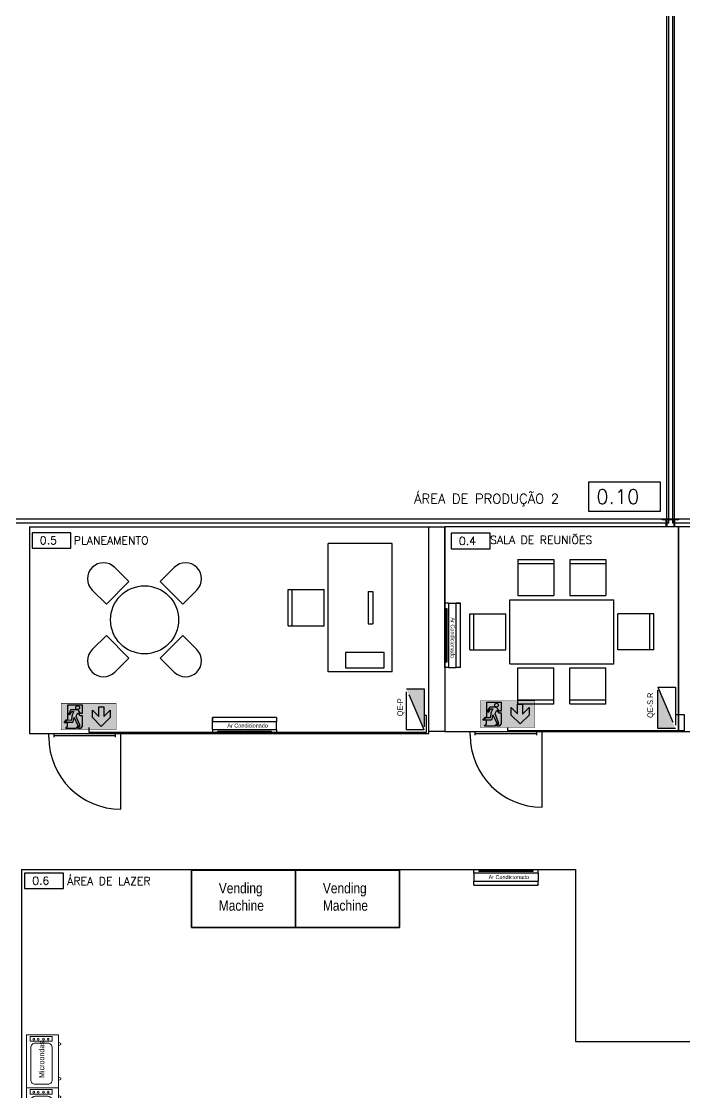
# Model space of a CAD drawing. Header units: millimetres. Extents: x -35961 to -35580, y 154458 to 154764.
# Drawn here: x -35642.85 to -35634.56, y 154631.78 to 154645.16 of the extents above; entities that cross this region are included whole.
import ezdxf

# ---------------------------------------------------------------- set-up
doc = ezdxf.new("R2010")
doc.units = ezdxf.units.MM
doc.header["$MEASUREMENT"] = 0
doc.linetypes.add('PHANTOM2', pattern=[31.75, 15.875, -3.175, 3.175, -3.175, 3.175, -3.175])
doc.layers.get('0').update_dxf_attribs({"color": 253})
doc.layers.add('001_Dark_1 5', color=7, linetype='Continuous', lineweight=0)
for name, color, linetype in [('Edges', 7, 'Continuous'), ('ELÉCTRICO', 255, 'Continuous'), ('GRPH', 7, 'Continuous'), ('NomeMáquinas', 41, 'Continuous'), ('NomesQuadros', 255, 'Continuous'), ('Projecto', 252, 'Continuous'), ('QuadrosEletricos', 80, 'Continuous'), ('Saida_Emergencia', 110, 'Continuous')]:
    doc.layers.add(name, color=color, linetype=linetype)
doc.styles.add('ROMANS', font='romans')
doc.styles.get("Standard").update_dxf_attribs({"font": 'ARIALN.TTF'})

# ---------------------------------------------------------------- blocks, each defined once
blk = doc.blocks.new('A$C508B0507')
at = {"lineweight": 5}
for points in [[(0, 23), (510, 23), (510, 329), (0, 329)], [(449, 296), (494, 296), (494, 83), (449, 83)], [(71, 23), (104, 23), (93, 0), (83, 0)], [(439, 23), (406, 23), (417, 0), (427, 0)]]:
    blk.add_lwpolyline(points, close=True, dxfattribs=at)
blk.add_lwpolyline([(77, 289), (387, 289, -0.414214), (430, 247), (430, 125, -0.414214), (387, 83), (77, 83, -0.414214), (35, 125), (35, 247, -0.414214)], format="xyb", close=True, dxfattribs=at)
for centre in [(469, 261), (469, 218), (469, 166), (469, 123)]:
    blk.add_circle(centre, 8.6, dxfattribs=at)

msp = doc.modelspace()

# ---------------------------------------------------------------- hatches: boundary and pattern name
at = {"true_color": 0x006321}
h = msp.add_hatch(color=118, dxfattribs=at)
h.dxf.hatch_style = 1
h.paths.add_polyline_path([(-35642.351, 154636.644), (-35641.665, 154636.644), (-35641.665, 154636.312), (-35642.351, 154636.312)])
h = msp.add_hatch(color=255)
h.dxf.hatch_style = 1
h.paths.add_polyline_path([(-35641.962, 154636.467), (-35641.962, 154636.558), (-35641.883, 154636.48), (-35641.883, 154636.6), (-35641.819, 154636.6), (-35641.819, 154636.479), (-35641.739, 154636.558), (-35641.739, 154636.467), (-35641.85, 154636.355)])
edge = h.paths.add_edge_path(flags=16)
edge.add_arc((-35642.146, 154636.59), 0.024, 0, 360)
edge = h.paths.add_edge_path()
edge.add_line((-35642.088, 154636.494), (-35642.088, 154636.357))
edge.add_line((-35642.088, 154636.357), (-35642.112, 154636.328))
edge.add_line((-35642.112, 154636.328), (-35642.142, 154636.328))
edge.add_line((-35642.142, 154636.328), (-35642.118, 154636.357))
edge.add_line((-35642.118, 154636.357), (-35642.144, 154636.357))
edge.add_line((-35642.144, 154636.357), (-35642.168, 154636.328))
edge.add_line((-35642.168, 154636.328), (-35642.294, 154636.328))
edge.add_line((-35642.294, 154636.328), (-35642.272, 154636.357))
edge.add_line((-35642.272, 154636.357), (-35642.272, 154636.401))
edge.add_line((-35642.272, 154636.401), (-35642.315, 154636.402))
edge.add_line((-35642.315, 154636.402), (-35642.288, 154636.436))
edge.add_arc((-35642.283, 154636.432), 0.00709, 90.1056, 140.9507, ccw=False)
edge.add_line((-35642.283, 154636.439), (-35642.268, 154636.439))
edge.add_line((-35642.268, 154636.439), (-35642.268, 154636.626))
edge.add_line((-35642.268, 154636.626), (-35642.089, 154636.626))
edge.add_line((-35642.089, 154636.626), (-35642.089, 154636.516))
edge.add_line((-35642.089, 154636.516), (-35642.109, 154636.516))
edge.add_line((-35642.109, 154636.516), (-35642.132, 154636.55))
edge.add_arc((-35642.158, 154636.53), 0.0324, 38.6044, 72.3175)
edge.add_arc((-35642.169, 154636.506), 0.0584, 69.3911, 87.594)
edge.add_line((-35642.166, 154636.564), (-35642.223, 154636.564))
edge.add_arc((-35642.222, 154636.549), 0.0156, 91.259, 141.8711)
edge.add_line((-35642.234, 154636.558), (-35642.257, 154636.519))
edge.add_arc((-35642.249, 154636.513), 0.0103, 149.177, 321.463)
edge.add_line((-35642.241, 154636.507), (-35642.218, 154636.542))
edge.add_line((-35642.218, 154636.542), (-35642.192, 154636.542))
edge.add_line((-35642.192, 154636.542), (-35642.213, 154636.5))
edge.add_arc((-35642.181, 154636.486), 0.0346, 156.5633, 168.6714)
edge.add_arc((-35641.883, 154636.425), 0.339, 168.4311, 171.1803)
edge.add_line((-35642.218, 154636.477), (-35642.223, 154636.436))
edge.add_arc((-35642.228, 154636.437), 0.00547, 269.9895, 350.694, ccw=False)
edge.add_line((-35642.228, 154636.431), (-35642.277, 154636.432))
edge.add_arc((-35642.277, 154636.424), 0.00784, 88.0554, 144.9481)
edge.add_line((-35642.284, 154636.428), (-35642.298, 154636.41))
edge.add_arc((-35642.296, 154636.409), 0.00231, 152.5375, 260.7616)
edge.add_line((-35642.297, 154636.407), (-35642.211, 154636.407))
edge.add_arc((-35642.213, 154636.422), 0.0147, 279.274, 335.4416)
edge.add_line((-35642.2, 154636.415), (-35642.19, 154636.468))
edge.add_line((-35642.19, 154636.468), (-35642.143, 154636.366))
edge.add_arc((-35642.138, 154636.368), 0.00542, 199.4623, 270)
edge.add_line((-35642.138, 154636.363), (-35642.115, 154636.363))
edge.add_line((-35642.115, 154636.363), (-35642.163, 154636.48))
edge.add_line((-35642.163, 154636.48), (-35642.163, 154636.485))
edge.add_line((-35642.163, 154636.485), (-35642.143, 154636.526))
edge.add_line((-35642.143, 154636.526), (-35642.121, 154636.498))
edge.add_arc((-35642.113, 154636.505), 0.0102, 222.1436, 270)
edge.add_line((-35642.113, 154636.494), (-35642.088, 154636.494))
h = msp.add_hatch(color=118, dxfattribs=at)
h.dxf.hatch_style = 1
h.paths.add_polyline_path([(-35637.119, 154636.675), (-35636.434, 154636.675), (-35636.434, 154636.343), (-35637.119, 154636.343)])
h = msp.add_hatch(color=255)
h.dxf.hatch_style = 1
h.paths.add_polyline_path([(-35636.73, 154636.498), (-35636.73, 154636.59), (-35636.651, 154636.511), (-35636.652, 154636.632), (-35636.587, 154636.632), (-35636.587, 154636.51), (-35636.507, 154636.59), (-35636.507, 154636.498), (-35636.618, 154636.387)])
edge = h.paths.add_edge_path(flags=16)
edge.add_arc((-35636.914, 154636.621), 0.024, 0, 360)
edge = h.paths.add_edge_path()
edge.add_line((-35636.856, 154636.526), (-35636.856, 154636.388))
edge.add_line((-35636.856, 154636.388), (-35636.88, 154636.36))
edge.add_line((-35636.88, 154636.36), (-35636.91, 154636.36))
edge.add_line((-35636.91, 154636.36), (-35636.886, 154636.388))
edge.add_line((-35636.886, 154636.388), (-35636.912, 154636.388))
edge.add_line((-35636.912, 154636.388), (-35636.936, 154636.36))
edge.add_line((-35636.936, 154636.36), (-35637.062, 154636.36))
edge.add_line((-35637.062, 154636.36), (-35637.04, 154636.388))
edge.add_line((-35637.04, 154636.388), (-35637.04, 154636.432))
edge.add_line((-35637.04, 154636.432), (-35637.083, 154636.433))
edge.add_line((-35637.083, 154636.433), (-35637.056, 154636.468))
edge.add_arc((-35637.051, 154636.464), 0.00709, 90.1056, 140.9507, ccw=False)
edge.add_line((-35637.051, 154636.471), (-35637.036, 154636.471))
edge.add_line((-35637.036, 154636.471), (-35637.036, 154636.658))
edge.add_line((-35637.036, 154636.658), (-35636.857, 154636.658))
edge.add_line((-35636.857, 154636.658), (-35636.857, 154636.548))
edge.add_line((-35636.857, 154636.548), (-35636.877, 154636.548))
edge.add_line((-35636.877, 154636.548), (-35636.901, 154636.581))
edge.add_arc((-35636.926, 154636.561), 0.0324, 38.6044, 72.3175)
edge.add_arc((-35636.937, 154636.537), 0.0584, 69.3911, 87.594)
edge.add_line((-35636.934, 154636.596), (-35636.991, 154636.596))
edge.add_arc((-35636.99, 154636.58), 0.0156, 91.259, 141.8711)
edge.add_line((-35637.002, 154636.59), (-35637.026, 154636.55))
edge.add_arc((-35637.017, 154636.545), 0.0103, 149.177, 321.463)
edge.add_line((-35637.009, 154636.539), (-35636.987, 154636.574))
edge.add_line((-35636.987, 154636.574), (-35636.96, 154636.574))
edge.add_line((-35636.96, 154636.574), (-35636.981, 154636.532))
edge.add_arc((-35636.949, 154636.518), 0.0346, 156.5633, 168.6714)
edge.add_arc((-35636.651, 154636.457), 0.339, 168.4311, 171.1803)
edge.add_line((-35636.986, 154636.509), (-35636.991, 154636.468))
edge.add_arc((-35636.996, 154636.468), 0.00547, 269.9895, 350.694, ccw=False)
edge.add_line((-35636.996, 154636.463), (-35637.045, 154636.463))
edge.add_arc((-35637.045, 154636.455), 0.00784, 88.0554, 144.9481)
edge.add_line((-35637.052, 154636.46), (-35637.066, 154636.442))
edge.add_arc((-35637.064, 154636.441), 0.00231, 152.5375, 260.7616)
edge.add_line((-35637.065, 154636.439), (-35636.979, 154636.439))
edge.add_arc((-35636.981, 154636.453), 0.0147, 279.274, 335.4416)
edge.add_line((-35636.968, 154636.447), (-35636.958, 154636.499))
edge.add_line((-35636.958, 154636.499), (-35636.911, 154636.398))
edge.add_arc((-35636.906, 154636.4), 0.00542, 199.4623, 270)
edge.add_line((-35636.906, 154636.394), (-35636.883, 154636.394))
edge.add_line((-35636.883, 154636.394), (-35636.931, 154636.511))
edge.add_line((-35636.931, 154636.511), (-35636.931, 154636.516))
edge.add_line((-35636.931, 154636.516), (-35636.911, 154636.557))
edge.add_line((-35636.911, 154636.557), (-35636.889, 154636.529))
edge.add_arc((-35636.881, 154636.536), 0.0102, 222.1436, 270)
edge.add_line((-35636.881, 154636.526), (-35636.856, 154636.526))
at = {"layer": 'QuadrosEletricos', "linetype": 'PHANTOM2', "ltscale": 0.03}
h = msp.add_hatch(color=256, dxfattribs=at)
h.dxf.hatch_style = 1
h.paths.add_polyline_path([(-35637.819, 154636.826), (-35638.039, 154636.826), (-35637.819, 154636.311)])
h = msp.add_hatch(color=256, dxfattribs=at)
h.dxf.hatch_style = 1
h.paths.add_polyline_path([(-35634.899, 154636.331), (-35634.679, 154636.331), (-35634.899, 154636.847)])

# ---------------------------------------------------------------- linework, layer by layer
at = {"color": 255, "const_width": 0.005}
for points in [[(-35637.119, 154636.675), (-35636.434, 154636.675), (-35636.434, 154636.343), (-35637.119, 154636.343)], [(-35642.351, 154636.644), (-35641.665, 154636.644), (-35641.665, 154636.312), (-35642.351, 154636.312)]]:
    msp.add_lwpolyline(points, close=True, dxfattribs=at)
at = {"color": 255}
for points in [[(-35642.088, 154636.494), (-35642.088, 154636.357), (-35642.112, 154636.328), (-35642.142, 154636.328), (-35642.118, 154636.357), (-35642.144, 154636.357), (-35642.168, 154636.328), (-35642.294, 154636.328), (-35642.272, 154636.357), (-35642.272, 154636.401), (-35642.315, 154636.402), (-35642.288, 154636.436, -0.225567), (-35642.283, 154636.439), (-35642.268, 154636.439), (-35642.268, 154636.626), (-35642.089, 154636.626), (-35642.089, 154636.516), (-35642.109, 154636.516), (-35642.132, 154636.55, 0.148172), (-35642.148, 154636.561, 0.079593), (-35642.166, 154636.564), (-35642.223, 154636.564, 0.224499), (-35642.234, 154636.558), (-35642.257, 154636.519, 0.934851), (-35642.241, 154636.507), (-35642.218, 154636.542), (-35642.192, 154636.542), (-35642.213, 154636.5, 0.052881), (-35642.215, 154636.493, 0.011996), (-35642.218, 154636.477), (-35642.223, 154636.436, -0.367456), (-35642.228, 154636.431), (-35642.277, 154636.432, 0.253469), (-35642.284, 154636.428), (-35642.298, 154636.41, 0.510758), (-35642.297, 154636.407), (-35642.211, 154636.407, 0.250105), (-35642.2, 154636.415), (-35642.19, 154636.468), (-35642.143, 154636.366, 0.31788), (-35642.138, 154636.363), (-35642.115, 154636.363), (-35642.163, 154636.48), (-35642.163, 154636.485), (-35642.143, 154636.526), (-35642.121, 154636.498, 0.211902), (-35642.113, 154636.494), (-35642.088, 154636.494)], [(-35636.856, 154636.526), (-35636.856, 154636.388), (-35636.88, 154636.36), (-35636.91, 154636.36), (-35636.886, 154636.388), (-35636.912, 154636.388), (-35636.936, 154636.36), (-35637.062, 154636.36), (-35637.04, 154636.388), (-35637.04, 154636.432), (-35637.083, 154636.433), (-35637.056, 154636.468, -0.225567), (-35637.051, 154636.471), (-35637.036, 154636.471), (-35637.036, 154636.658), (-35636.857, 154636.658), (-35636.857, 154636.548), (-35636.877, 154636.548), (-35636.901, 154636.581, 0.148172), (-35636.916, 154636.592, 0.079593), (-35636.934, 154636.596), (-35636.991, 154636.596, 0.224499), (-35637.002, 154636.59), (-35637.026, 154636.55, 0.934851), (-35637.009, 154636.539), (-35636.987, 154636.574), (-35636.96, 154636.574), (-35636.981, 154636.532, 0.052881), (-35636.983, 154636.525, 0.011996), (-35636.986, 154636.509), (-35636.991, 154636.468, -0.367456), (-35636.996, 154636.463), (-35637.045, 154636.463, 0.253469), (-35637.052, 154636.46), (-35637.066, 154636.442, 0.510758), (-35637.065, 154636.439), (-35636.979, 154636.439, 0.250105), (-35636.968, 154636.447), (-35636.958, 154636.499), (-35636.911, 154636.398, 0.31788), (-35636.906, 154636.394), (-35636.883, 154636.394), (-35636.931, 154636.511), (-35636.931, 154636.516), (-35636.911, 154636.557), (-35636.889, 154636.529, 0.211902), (-35636.881, 154636.526), (-35636.856, 154636.526)]]:
    msp.add_lwpolyline(points, format="xyb", close=True, dxfattribs=at)
for points in [[(-35641.962, 154636.467), (-35641.962, 154636.558), (-35641.883, 154636.48), (-35641.883, 154636.6), (-35641.819, 154636.6), (-35641.819, 154636.479), (-35641.739, 154636.558), (-35641.739, 154636.467), (-35641.85, 154636.355)], [(-35636.73, 154636.498), (-35636.73, 154636.59), (-35636.651, 154636.511), (-35636.652, 154636.632), (-35636.587, 154636.632), (-35636.587, 154636.51), (-35636.507, 154636.59), (-35636.507, 154636.498), (-35636.618, 154636.387)]]:
    msp.add_lwpolyline(points, close=True, dxfattribs=at)
for centre in [(-35642.146, 154636.59), (-35636.914, 154636.621)]:
    msp.add_circle(centre, 0.024, dxfattribs=at)
at = {"layer": 'Edges'}
for p, q in [((-35637.514, 154637.894, 0), (-35637.558, 154637.894, 0)), ((-35637.558, 154637.093, 0), (-35637.558, 154637.894, 0)), ((-35637.514, 154637.894, 0), (-35637.514, 154637.093, 0)), ((-35637.514, 154637.894, 0), (-35637.416, 154637.894, 0)), ((-35637.416, 154637.093, 0), (-35637.416, 154637.894, 0)), ((-35637.416, 154637.894, 0), (-35637.416, 154637.894, 0)), ((-35637.416, 154637.894, 0), (-35637.367, 154637.894, 0)), ((-35637.367, 154637.894, 0), (-35637.416, 154637.894, 0)), ((-35637.367, 154637.894, 0), (-35637.367, 154637.894, 0)), ((-35637.364, 154637.894, 0), (-35637.367, 154637.894, 0)), ((-35637.367, 154637.894, 0), (-35637.364, 154637.894, 0)), ((-35637.364, 154637.093, 0), (-35637.364, 154637.894, 0)), ((-35637.364, 154637.894, 0), (-35637.364, 154637.894, 0)), ((-35637.554, 154637.748, 0), (-35637.554, 154637.828, 0)), ((-35637.554, 154637.828, 0), (-35637.549, 154637.828, 0)), ((-35637.549, 154637.748, 0), (-35637.554, 154637.748, 0)), ((-35637.549, 154637.828, 0), (-35637.549, 154637.748, 0)), ((-35637.547, 154637.748, 0), (-35637.547, 154637.828, 0)), ((-35637.547, 154637.828, 0), (-35637.542, 154637.828, 0)), ((-35637.542, 154637.748, 0), (-35637.547, 154637.748, 0)), ((-35637.542, 154637.828, 0), (-35637.542, 154637.748, 0)), ((-35637.54, 154637.748, 0), (-35637.54, 154637.828, 0)), ((-35637.54, 154637.828, 0), (-35637.534, 154637.828, 0)), ((-35637.534, 154637.748, 0), (-35637.54, 154637.748, 0)), ((-35637.534, 154637.828, 0), (-35637.534, 154637.748, 0)), ((-35637.554, 154637.664, 0), (-35637.554, 154637.744, 0)), ((-35637.554, 154637.744, 0), (-35637.549, 154637.744, 0)), ((-35637.549, 154637.664, 0), (-35637.554, 154637.664, 0)), ((-35637.554, 154637.58, 0), (-35637.554, 154637.66, 0)), ((-35637.554, 154637.66, 0), (-35637.549, 154637.66, 0)), ((-35637.549, 154637.744, 0), (-35637.549, 154637.664, 0)), ((-35637.549, 154637.66, 0), (-35637.549, 154637.58, 0)), ((-35637.547, 154637.664, 0), (-35637.547, 154637.744, 0)), ((-35637.547, 154637.744, 0), (-35637.542, 154637.744, 0)), ((-35637.542, 154637.664, 0), (-35637.547, 154637.664, 0)), ((-35637.547, 154637.58, 0), (-35637.547, 154637.66, 0)), ((-35637.547, 154637.66, 0), (-35637.542, 154637.66, 0)), ((-35637.542, 154637.744, 0), (-35637.542, 154637.664, 0)), ((-35637.542, 154637.66, 0), (-35637.542, 154637.58, 0)), ((-35637.54, 154637.664, 0), (-35637.54, 154637.744, 0)), ((-35637.54, 154637.744, 0), (-35637.534, 154637.744, 0)), ((-35637.534, 154637.664, 0), (-35637.54, 154637.664, 0)), ((-35637.54, 154637.58, 0), (-35637.54, 154637.66, 0)), ((-35637.54, 154637.66, 0), (-35637.534, 154637.66, 0)), ((-35637.534, 154637.744, 0), (-35637.534, 154637.664, 0)), ((-35637.534, 154637.66, 0), (-35637.534, 154637.58, 0)), ((-35637.549, 154637.58, 0), (-35637.554, 154637.58, 0)), ((-35637.554, 154637.496, 0), (-35637.554, 154637.576, 0)), ((-35637.554, 154637.576, 0), (-35637.549, 154637.576, 0)), ((-35637.549, 154637.496, 0), (-35637.554, 154637.496, 0)), ((-35637.554, 154637.491, 0), (-35637.549, 154637.491, 0)), ((-35637.554, 154637.411, 0), (-35637.554, 154637.491, 0)), ((-35637.549, 154637.576, 0), (-35637.549, 154637.496, 0)), ((-35637.549, 154637.491, 0), (-35637.549, 154637.411, 0)), ((-35637.542, 154637.58, 0), (-35637.547, 154637.58, 0)), ((-35637.547, 154637.496, 0), (-35637.547, 154637.576, 0)), ((-35637.547, 154637.576, 0), (-35637.542, 154637.576, 0)), ((-35637.542, 154637.496, 0), (-35637.547, 154637.496, 0)), ((-35637.547, 154637.491, 0), (-35637.542, 154637.491, 0)), ((-35637.547, 154637.411, 0), (-35637.547, 154637.491, 0)), ((-35637.542, 154637.576, 0), (-35637.542, 154637.496, 0)), ((-35637.542, 154637.491, 0), (-35637.542, 154637.411, 0)), ((-35637.534, 154637.58, 0), (-35637.54, 154637.58, 0)), ((-35637.54, 154637.496, 0), (-35637.54, 154637.576, 0)), ((-35637.54, 154637.576, 0), (-35637.534, 154637.576, 0)), ((-35637.534, 154637.496, 0), (-35637.54, 154637.496, 0)), ((-35637.54, 154637.491, 0), (-35637.534, 154637.491, 0)), ((-35637.54, 154637.411, 0), (-35637.54, 154637.491, 0)), ((-35637.534, 154637.576, 0), (-35637.534, 154637.496, 0)), ((-35637.534, 154637.491, 0), (-35637.534, 154637.411, 0)), ((-35637.549, 154637.411, 0), (-35637.554, 154637.411, 0)), ((-35637.554, 154637.407, 0), (-35637.549, 154637.407, 0)), ((-35637.554, 154637.327, 0), (-35637.554, 154637.407, 0)), ((-35637.549, 154637.407, 0), (-35637.549, 154637.327, 0)), ((-35637.542, 154637.411, 0), (-35637.547, 154637.411, 0)), ((-35637.547, 154637.407, 0), (-35637.542, 154637.407, 0)), ((-35637.547, 154637.327, 0), (-35637.547, 154637.407, 0)), ((-35637.542, 154637.407, 0), (-35637.542, 154637.327, 0)), ((-35637.534, 154637.411, 0), (-35637.54, 154637.411, 0)), ((-35637.54, 154637.407, 0), (-35637.534, 154637.407, 0)), ((-35637.54, 154637.327, 0), (-35637.54, 154637.407, 0)), ((-35637.534, 154637.407, 0), (-35637.534, 154637.327, 0)), ((-35637.549, 154637.327, 0), (-35637.554, 154637.327, 0)), ((-35637.554, 154637.323, 0), (-35637.549, 154637.323, 0)), ((-35637.554, 154637.243, 0), (-35637.554, 154637.323, 0)), ((-35637.549, 154637.243, 0), (-35637.554, 154637.243, 0)), ((-35637.554, 154637.239, 0), (-35637.549, 154637.239, 0)), ((-35637.554, 154637.159, 0), (-35637.554, 154637.239, 0)), ((-35637.549, 154637.323, 0), (-35637.549, 154637.243, 0)), ((-35637.549, 154637.239, 0), (-35637.549, 154637.159, 0)), ((-35637.542, 154637.327, 0), (-35637.547, 154637.327, 0)), ((-35637.547, 154637.323, 0), (-35637.542, 154637.323, 0)), ((-35637.547, 154637.243, 0), (-35637.547, 154637.323, 0)), ((-35637.542, 154637.243, 0), (-35637.547, 154637.243, 0)), ((-35637.547, 154637.239, 0), (-35637.542, 154637.239, 0)), ((-35637.547, 154637.159, 0), (-35637.547, 154637.239, 0)), ((-35637.542, 154637.323, 0), (-35637.542, 154637.243, 0)), ((-35637.542, 154637.239, 0), (-35637.542, 154637.159, 0)), ((-35637.534, 154637.327, 0), (-35637.54, 154637.327, 0)), ((-35637.54, 154637.323, 0), (-35637.534, 154637.323, 0)), ((-35637.54, 154637.243, 0), (-35637.54, 154637.323, 0)), ((-35637.534, 154637.243, 0), (-35637.54, 154637.243, 0)), ((-35637.54, 154637.239, 0), (-35637.534, 154637.239, 0)), ((-35637.54, 154637.159, 0), (-35637.54, 154637.239, 0)), ((-35637.534, 154637.323, 0), (-35637.534, 154637.243, 0)), ((-35637.534, 154637.239, 0), (-35637.534, 154637.159, 0)), ((-35637.514, 154637.093, 0), (-35637.558, 154637.093, 0)), ((-35637.549, 154637.159, 0), (-35637.554, 154637.159, 0)), ((-35637.542, 154637.159, 0), (-35637.547, 154637.159, 0)), ((-35637.534, 154637.159, 0), (-35637.54, 154637.159, 0)), ((-35637.514, 154637.093, 0), (-35637.416, 154637.093, 0)), ((-35637.416, 154637.093, 0), (-35637.416, 154637.093, 0)), ((-35637.367, 154637.093, 0), (-35637.416, 154637.093, 0)), ((-35637.367, 154637.093, 0), (-35637.416, 154637.093, 0)), ((-35637.367, 154637.093, 0), (-35637.367, 154637.093, 0)), ((-35637.364, 154637.093, 0), (-35637.367, 154637.093, 0)), ((-35637.364, 154637.093, 0), (-35637.367, 154637.093, 0)), ((-35637.364, 154637.093, 0), (-35637.364, 154637.093, 0)), ((-35639.661, 154636.466), (-35640.462, 154636.466)), ((-35640.462, 154636.466), (-35640.462, 154636.466)), ((-35640.462, 154636.466), (-35640.462, 154636.463)), ((-35640.462, 154636.463), (-35640.462, 154636.466)), ((-35640.462, 154636.463), (-35640.462, 154636.463)), ((-35640.462, 154636.413), (-35640.462, 154636.463)), ((-35640.462, 154636.463), (-35640.462, 154636.413)), ((-35639.661, 154636.413), (-35640.462, 154636.413)), ((-35640.462, 154636.315), (-35640.462, 154636.413)), ((-35640.462, 154636.413), (-35640.462, 154636.413)), ((-35639.661, 154636.466), (-35639.661, 154636.466)), ((-35639.661, 154636.466), (-35639.661, 154636.463)), ((-35639.661, 154636.466), (-35639.661, 154636.463)), ((-35639.661, 154636.463), (-35639.661, 154636.463)), ((-35639.661, 154636.463), (-35639.661, 154636.413)), ((-35639.661, 154636.463), (-35639.661, 154636.413)), ((-35639.661, 154636.315), (-35639.661, 154636.413)), ((-35639.661, 154636.413), (-35639.661, 154636.413)), ((-35640.462, 154636.315), (-35640.462, 154636.272)), ((-35640.462, 154636.315), (-35639.661, 154636.315)), ((-35640.396, 154636.29), (-35640.396, 154636.295)), ((-35640.396, 154636.295), (-35640.316, 154636.295)), ((-35640.316, 154636.29), (-35640.396, 154636.29)), ((-35640.396, 154636.283), (-35640.396, 154636.288)), ((-35640.396, 154636.288), (-35640.316, 154636.288)), ((-35640.316, 154636.283), (-35640.396, 154636.283)), ((-35640.396, 154636.275), (-35640.396, 154636.281)), ((-35640.396, 154636.281), (-35640.316, 154636.281)), ((-35640.316, 154636.275), (-35640.396, 154636.275)), ((-35640.316, 154636.295), (-35640.316, 154636.29)), ((-35640.316, 154636.288), (-35640.316, 154636.283)), ((-35640.316, 154636.281), (-35640.316, 154636.275)), ((-35640.312, 154636.29), (-35640.312, 154636.295)), ((-35640.312, 154636.295), (-35640.232, 154636.295)), ((-35640.232, 154636.29), (-35640.312, 154636.29)), ((-35640.312, 154636.283), (-35640.312, 154636.288)), ((-35640.312, 154636.288), (-35640.232, 154636.288)), ((-35640.232, 154636.283), (-35640.312, 154636.283)), ((-35640.312, 154636.275), (-35640.312, 154636.281)), ((-35640.312, 154636.281), (-35640.232, 154636.281)), ((-35640.232, 154636.275), (-35640.312, 154636.275)), ((-35640.232, 154636.295), (-35640.232, 154636.29)), ((-35640.232, 154636.288), (-35640.232, 154636.283)), ((-35640.232, 154636.281), (-35640.232, 154636.275)), ((-35640.228, 154636.29), (-35640.228, 154636.295)), ((-35640.228, 154636.295), (-35640.148, 154636.295)), ((-35640.148, 154636.29), (-35640.228, 154636.29)), ((-35640.228, 154636.283), (-35640.228, 154636.288)), ((-35640.228, 154636.288), (-35640.148, 154636.288)), ((-35640.148, 154636.283), (-35640.228, 154636.283)), ((-35640.228, 154636.275), (-35640.228, 154636.281)), ((-35640.228, 154636.281), (-35640.148, 154636.281)), ((-35640.148, 154636.275), (-35640.228, 154636.275)), ((-35640.148, 154636.295), (-35640.148, 154636.29)), ((-35640.148, 154636.288), (-35640.148, 154636.283)), ((-35640.148, 154636.281), (-35640.148, 154636.275)), ((-35640.144, 154636.29), (-35640.144, 154636.295)), ((-35640.144, 154636.295), (-35640.064, 154636.295)), ((-35640.064, 154636.29), (-35640.144, 154636.29)), ((-35640.144, 154636.283), (-35640.144, 154636.288)), ((-35640.144, 154636.288), (-35640.064, 154636.288)), ((-35640.064, 154636.283), (-35640.144, 154636.283)), ((-35640.144, 154636.275), (-35640.144, 154636.281)), ((-35640.144, 154636.281), (-35640.064, 154636.281)), ((-35640.064, 154636.275), (-35640.144, 154636.275)), ((-35640.064, 154636.295), (-35640.064, 154636.29)), ((-35640.064, 154636.288), (-35640.064, 154636.283)), ((-35640.064, 154636.281), (-35640.064, 154636.275)), ((-35640.059, 154636.29), (-35640.059, 154636.295)), ((-35640.059, 154636.295), (-35639.979, 154636.295)), ((-35639.979, 154636.29), (-35640.059, 154636.29)), ((-35640.059, 154636.283), (-35640.059, 154636.288)), ((-35640.059, 154636.288), (-35639.979, 154636.288)), ((-35639.979, 154636.283), (-35640.059, 154636.283)), ((-35640.059, 154636.275), (-35640.059, 154636.281)), ((-35640.059, 154636.281), (-35639.979, 154636.281)), ((-35639.979, 154636.275), (-35640.059, 154636.275)), ((-35639.979, 154636.295), (-35639.979, 154636.29)), ((-35639.979, 154636.288), (-35639.979, 154636.283)), ((-35639.979, 154636.281), (-35639.979, 154636.275)), ((-35639.975, 154636.29), (-35639.975, 154636.295)), ((-35639.975, 154636.295), (-35639.895, 154636.295)), ((-35639.895, 154636.29), (-35639.975, 154636.29)), ((-35639.975, 154636.283), (-35639.975, 154636.288)), ((-35639.975, 154636.288), (-35639.895, 154636.288)), ((-35639.895, 154636.283), (-35639.975, 154636.283)), ((-35639.975, 154636.275), (-35639.975, 154636.281)), ((-35639.975, 154636.281), (-35639.895, 154636.281)), ((-35639.895, 154636.275), (-35639.975, 154636.275)), ((-35639.895, 154636.295), (-35639.895, 154636.29)), ((-35639.895, 154636.288), (-35639.895, 154636.283)), ((-35639.895, 154636.281), (-35639.895, 154636.275)), ((-35639.891, 154636.29), (-35639.891, 154636.295)), ((-35639.891, 154636.295), (-35639.811, 154636.295)), ((-35639.811, 154636.29), (-35639.891, 154636.29)), ((-35639.891, 154636.283), (-35639.891, 154636.288)), ((-35639.891, 154636.288), (-35639.811, 154636.288)), ((-35639.811, 154636.283), (-35639.891, 154636.283)), ((-35639.891, 154636.275), (-35639.891, 154636.281)), ((-35639.891, 154636.281), (-35639.811, 154636.281)), ((-35639.811, 154636.275), (-35639.891, 154636.275)), ((-35639.811, 154636.295), (-35639.811, 154636.29)), ((-35639.811, 154636.288), (-35639.811, 154636.283)), ((-35639.811, 154636.281), (-35639.811, 154636.275)), ((-35639.807, 154636.29), (-35639.807, 154636.295)), ((-35639.807, 154636.295), (-35639.727, 154636.295)), ((-35639.727, 154636.29), (-35639.807, 154636.29)), ((-35639.807, 154636.283), (-35639.807, 154636.288)), ((-35639.807, 154636.288), (-35639.727, 154636.288)), ((-35639.727, 154636.283), (-35639.807, 154636.283)), ((-35639.807, 154636.275), (-35639.807, 154636.281)), ((-35639.807, 154636.281), (-35639.727, 154636.281)), ((-35639.727, 154636.275), (-35639.807, 154636.275)), ((-35639.727, 154636.295), (-35639.727, 154636.29)), ((-35639.727, 154636.288), (-35639.727, 154636.283)), ((-35639.727, 154636.281), (-35639.727, 154636.275)), ((-35639.661, 154636.315), (-35639.661, 154636.272)), ((-35639.661, 154636.272), (-35640.462, 154636.272)), ((-35637.196, 154634.566), (-35636.395, 154634.566)), ((-35637.196, 154634.523), (-35637.196, 154634.566)), ((-35637.131, 154634.562), (-35637.051, 154634.562)), ((-35637.131, 154634.557), (-35637.131, 154634.562)), ((-35637.051, 154634.557), (-35637.131, 154634.557)), ((-35637.131, 154634.555), (-35637.051, 154634.555)), ((-35637.131, 154634.55), (-35637.131, 154634.555)), ((-35637.051, 154634.55), (-35637.131, 154634.55)), ((-35637.131, 154634.548), (-35637.051, 154634.548)), ((-35637.131, 154634.543), (-35637.131, 154634.548)), ((-35637.051, 154634.543), (-35637.131, 154634.543)), ((-35637.051, 154634.562), (-35637.051, 154634.557)), ((-35637.051, 154634.555), (-35637.051, 154634.55)), ((-35637.051, 154634.548), (-35637.051, 154634.543)), ((-35637.046, 154634.562), (-35636.966, 154634.562)), ((-35637.046, 154634.557), (-35637.046, 154634.562)), ((-35636.966, 154634.557), (-35637.046, 154634.557)), ((-35637.046, 154634.555), (-35636.966, 154634.555)), ((-35637.046, 154634.55), (-35637.046, 154634.555)), ((-35636.966, 154634.55), (-35637.046, 154634.55)), ((-35637.046, 154634.548), (-35636.966, 154634.548)), ((-35637.046, 154634.543), (-35637.046, 154634.548)), ((-35636.966, 154634.543), (-35637.046, 154634.543)), ((-35636.966, 154634.562), (-35636.966, 154634.557)), ((-35636.966, 154634.555), (-35636.966, 154634.55)), ((-35636.966, 154634.548), (-35636.966, 154634.543)), ((-35636.962, 154634.562), (-35636.882, 154634.562)), ((-35636.962, 154634.557), (-35636.962, 154634.562)), ((-35636.882, 154634.557), (-35636.962, 154634.557)), ((-35636.962, 154634.555), (-35636.882, 154634.555)), ((-35636.962, 154634.55), (-35636.962, 154634.555)), ((-35636.882, 154634.55), (-35636.962, 154634.55)), ((-35636.962, 154634.548), (-35636.882, 154634.548)), ((-35636.962, 154634.543), (-35636.962, 154634.548)), ((-35636.882, 154634.543), (-35636.962, 154634.543)), ((-35636.882, 154634.562), (-35636.882, 154634.557)), ((-35636.882, 154634.555), (-35636.882, 154634.55)), ((-35636.882, 154634.548), (-35636.882, 154634.543)), ((-35636.878, 154634.562), (-35636.798, 154634.562)), ((-35636.878, 154634.557), (-35636.878, 154634.562)), ((-35636.798, 154634.557), (-35636.878, 154634.557)), ((-35636.878, 154634.555), (-35636.798, 154634.555)), ((-35636.878, 154634.55), (-35636.878, 154634.555)), ((-35636.798, 154634.55), (-35636.878, 154634.55)), ((-35636.878, 154634.548), (-35636.798, 154634.548)), ((-35636.878, 154634.543), (-35636.878, 154634.548)), ((-35636.798, 154634.543), (-35636.878, 154634.543)), ((-35636.798, 154634.562), (-35636.798, 154634.557)), ((-35636.798, 154634.555), (-35636.798, 154634.55)), ((-35636.798, 154634.548), (-35636.798, 154634.543)), ((-35636.794, 154634.557), (-35636.794, 154634.562)), ((-35636.794, 154634.562), (-35636.714, 154634.562)), ((-35636.714, 154634.557), (-35636.794, 154634.557)), ((-35636.794, 154634.55), (-35636.794, 154634.555)), ((-35636.794, 154634.555), (-35636.714, 154634.555)), ((-35636.714, 154634.55), (-35636.794, 154634.55)), ((-35636.794, 154634.543), (-35636.794, 154634.548)), ((-35636.794, 154634.548), (-35636.714, 154634.548)), ((-35636.714, 154634.543), (-35636.794, 154634.543)), ((-35636.714, 154634.562), (-35636.714, 154634.557)), ((-35636.714, 154634.555), (-35636.714, 154634.55)), ((-35636.714, 154634.548), (-35636.714, 154634.543)), ((-35636.709, 154634.557), (-35636.709, 154634.562)), ((-35636.709, 154634.562), (-35636.63, 154634.562)), ((-35636.63, 154634.557), (-35636.709, 154634.557)), ((-35636.709, 154634.55), (-35636.709, 154634.555)), ((-35636.709, 154634.555), (-35636.63, 154634.555)), ((-35636.63, 154634.55), (-35636.709, 154634.55)), ((-35636.709, 154634.543), (-35636.709, 154634.548)), ((-35636.709, 154634.548), (-35636.63, 154634.548)), ((-35636.63, 154634.543), (-35636.709, 154634.543)), ((-35636.63, 154634.562), (-35636.63, 154634.557)), ((-35636.63, 154634.555), (-35636.63, 154634.55)), ((-35636.63, 154634.548), (-35636.63, 154634.543)), ((-35636.625, 154634.557), (-35636.625, 154634.562)), ((-35636.625, 154634.562), (-35636.545, 154634.562)), ((-35636.545, 154634.557), (-35636.625, 154634.557)), ((-35636.625, 154634.55), (-35636.625, 154634.555)), ((-35636.625, 154634.555), (-35636.545, 154634.555)), ((-35636.545, 154634.55), (-35636.625, 154634.55)), ((-35636.625, 154634.543), (-35636.625, 154634.548)), ((-35636.625, 154634.548), (-35636.545, 154634.548)), ((-35636.545, 154634.543), (-35636.625, 154634.543)), ((-35636.545, 154634.562), (-35636.545, 154634.557)), ((-35636.545, 154634.555), (-35636.545, 154634.55)), ((-35636.545, 154634.548), (-35636.545, 154634.543)), ((-35636.541, 154634.557), (-35636.541, 154634.562)), ((-35636.541, 154634.562), (-35636.461, 154634.562)), ((-35636.461, 154634.557), (-35636.541, 154634.557)), ((-35636.541, 154634.55), (-35636.541, 154634.555)), ((-35636.541, 154634.555), (-35636.461, 154634.555)), ((-35636.461, 154634.55), (-35636.541, 154634.55)), ((-35636.541, 154634.543), (-35636.541, 154634.548)), ((-35636.541, 154634.548), (-35636.461, 154634.548)), ((-35636.461, 154634.543), (-35636.541, 154634.543)), ((-35636.461, 154634.562), (-35636.461, 154634.557)), ((-35636.461, 154634.555), (-35636.461, 154634.55)), ((-35636.461, 154634.548), (-35636.461, 154634.543)), ((-35636.395, 154634.523), (-35636.395, 154634.566)), ((-35636.395, 154634.523), (-35637.196, 154634.523)), ((-35637.196, 154634.523), (-35637.196, 154634.424)), ((-35637.196, 154634.424), (-35636.396, 154634.424)), ((-35637.196, 154634.424), (-35637.196, 154634.424)), ((-35637.196, 154634.375), (-35637.196, 154634.424)), ((-35637.196, 154634.375), (-35637.196, 154634.424)), ((-35636.396, 154634.424), (-35636.395, 154634.424)), ((-35636.396, 154634.424), (-35636.396, 154634.375)), ((-35636.395, 154634.523), (-35636.395, 154634.424)), ((-35636.395, 154634.375), (-35636.395, 154634.424)), ((-35637.196, 154634.375), (-35637.196, 154634.375)), ((-35637.196, 154634.372), (-35637.196, 154634.375)), ((-35637.196, 154634.372), (-35637.196, 154634.375)), ((-35637.196, 154634.372), (-35636.396, 154634.372)), ((-35637.196, 154634.372), (-35637.196, 154634.372)), ((-35636.396, 154634.375), (-35636.395, 154634.375)), ((-35636.396, 154634.372), (-35636.396, 154634.375)), ((-35636.395, 154634.372), (-35636.396, 154634.372)), ((-35636.395, 154634.375), (-35636.395, 154634.372))]:
    msp.add_line(p, q, dxfattribs=at)
at = {"layer": 'ELÉCTRICO', "color": 8, "linetype": 'Continuous', "ltscale": 0.03}
for p, q in [((-35634.79, 154666.345, 0), (-35634.79, 154638.947, 0)), ((-35634.79, 154666.345, 0), (-35634.79, 154638.947, 0)), ((-35634.79, 154666.345, 0), (-35634.79, 154638.947, 0)), ((-35634.79, 154666.345, 0), (-35634.79, 154638.947, 0)), ((-35634.79, 154666.345, 0), (-35634.79, 154638.947, 0)), ((-35634.79, 154666.345, 0), (-35634.79, 154638.947, 0)), ((-35634.693, 154666.345, 0), (-35634.693, 154638.947, 0)), ((-35642.848, 154634.569, 0), (-35635.927, 154634.569, 0)), ((-35635.927, 154634.569, 0), (-35635.927, 154632.419, 0)), ((-35635.927, 154632.419, 0), (-35634.237, 154632.419, 0))]:
    msp.add_line(p, q, dxfattribs=at)
at = {"layer": 'ELÉCTRICO', "color": 251, "linetype": 'Continuous', "ltscale": 0.03, "true_color": 0x636466}
msp.add_line((-35642.848, 154634.569, 0), (-35642.848, 154629.568, 0), dxfattribs=at)
at = {"layer": 'ELÉCTRICO', "color": 251, "linetype": 'Continuous', "ltscale": 0.03, "true_color": 0x636466, "elevation": 0}
for points in [[(-35637.558, 154636.292), (-35637.758, 154636.292), (-35637.758, 154638.847), (-35637.558, 154638.847)], [(-35634.638, 154636.292), (-35634.438, 154636.292), (-35634.438, 154638.847), (-35634.638, 154638.847)]]:
    msp.add_lwpolyline(points, close=True, dxfattribs=at)
at = {"layer": 'GRPH', "color": 7, "linetype": 'Continuous', "lineweight": 35}
for p, q in [((-35640.725, 154634.56), (-35639.425, 154634.56)), ((-35640.725, 154633.845), (-35640.725, 154634.56)), ((-35639.425, 154633.845), (-35639.425, 154634.56)), ((-35639.425, 154634.56), (-35638.125, 154634.56)), ((-35639.425, 154633.845), (-35639.425, 154634.56)), ((-35638.125, 154633.845), (-35638.125, 154634.56)), ((-35640.725, 154633.845), (-35639.425, 154633.845)), ((-35639.425, 154633.845), (-35638.125, 154633.845))]:
    msp.add_line(p, q, dxfattribs=at)
at = {"layer": 'Projecto'}
for p, q in [((-35645.815, 154638.947, 0), (-35615.687, 154638.947, 0)), ((-35642.748, 154638.847, 0), (-35637.758, 154638.847, 0)), ((-35642.748, 154638.847, 0), (-35642.748, 154636.266, 0)), ((-35637.758, 154636.266, 0), (-35637.758, 154638.847, 0)), ((-35637.558, 154637.467, 0), (-35637.558, 154638.847, 0)), ((-35637.558, 154638.847, 0), (-35637.558, 154636.447, 0)), ((-35634.638, 154638.847, 0), (-35637.558, 154638.847, 0)), ((-35634.638, 154636.292, 0), (-35634.638, 154638.847, 0)), ((-35638.218, 154638.639), (-35639.018, 154638.639)), ((-35639.018, 154637.039), (-35639.018, 154638.639)), ((-35638.218, 154637.039), (-35638.218, 154638.639)), ((-35636.648, 154638.439, 0), (-35636.198, 154638.439, 0)), ((-35636.648, 154638.439, 0), (-35636.648, 154637.989, 0)), ((-35636.198, 154638.439, 0), (-35636.198, 154637.989, 0)), ((-35635.998, 154638.439, 0), (-35635.548, 154638.439, 0)), ((-35635.998, 154638.439, 0), (-35635.998, 154637.989, 0)), ((-35635.548, 154638.439, 0), (-35635.548, 154637.989, 0)), ((-35641.681, 154638.341, 0), (-35641.505, 154638.164, 0)), ((-35640.939, 154638.341, 0), (-35641.116, 154638.164, 0)), ((-35636.648, 154638.389, 0), (-35636.198, 154638.389, 0)), ((-35635.998, 154638.389, 0), (-35635.548, 154638.389, 0)), ((-35641.505, 154638.164, 0), (-35641.787, 154637.882, 0)), ((-35641.116, 154638.164, 0), (-35640.833, 154637.882, 0)), ((-35641.964, 154638.058, 0), (-35641.787, 154637.882, 0)), ((-35640.656, 154638.058, 0), (-35640.833, 154637.882, 0)), ((-35639.518, 154637.614), (-35639.518, 154638.064)), ((-35639.518, 154638.064), (-35639.068, 154638.064)), ((-35639.468, 154637.614), (-35639.468, 154638.064)), ((-35639.068, 154637.614), (-35639.068, 154638.064)), ((-35638.518, 154638.039), (-35638.518, 154637.639)), ((-35638.518, 154638.039), (-35638.458, 154638.039)), ((-35638.458, 154638.039), (-35638.458, 154637.639)), ((-35636.748, 154637.939, 0), (-35635.448, 154637.939, 0)), ((-35636.748, 154637.139, 0), (-35636.748, 154637.939, 0)), ((-35636.648, 154637.989, 0), (-35636.198, 154637.989, 0)), ((-35635.998, 154637.989, 0), (-35635.548, 154637.989, 0)), ((-35635.448, 154637.139, 0), (-35635.448, 154637.939, 0)), ((-35637.248, 154637.314, 0), (-35637.248, 154637.764, 0)), ((-35637.248, 154637.764, 0), (-35636.798, 154637.764, 0)), ((-35637.198, 154637.314, 0), (-35637.198, 154637.764, 0)), ((-35636.798, 154637.314, 0), (-35636.798, 154637.764, 0)), ((-35635.398, 154637.314, 0), (-35635.398, 154637.764, 0)), ((-35634.948, 154637.764, 0), (-35635.398, 154637.764, 0)), ((-35634.998, 154637.314, 0), (-35634.998, 154637.764, 0)), ((-35634.948, 154637.314, 0), (-35634.948, 154637.764, 0)), ((-35639.518, 154637.614), (-35639.068, 154637.614)), ((-35638.518, 154637.639), (-35638.458, 154637.639)), ((-35641.964, 154637.316, 0), (-35641.787, 154637.493, 0)), ((-35641.787, 154637.493, 0), (-35641.505, 154637.21, 0)), ((-35640.833, 154637.493, 0), (-35641.116, 154637.21, 0)), ((-35640.656, 154637.316, 0), (-35640.833, 154637.493, 0)), ((-35637.558, 154637.248, 0), (-35637.558, 154637.093, 0)), ((-35637.248, 154637.314, 0), (-35636.798, 154637.314, 0)), ((-35634.948, 154637.314, 0), (-35635.398, 154637.314, 0)), ((-35641.681, 154637.033, 0), (-35641.505, 154637.21, 0)), ((-35640.939, 154637.033, 0), (-35641.116, 154637.21, 0)), ((-35636.748, 154637.139, 0), (-35635.448, 154637.139, 0)), ((-35636.648, 154637.089, 0), (-35636.198, 154637.089, 0)), ((-35636.648, 154636.639, 0), (-35636.648, 154637.089, 0)), ((-35636.198, 154636.639, 0), (-35636.198, 154637.089, 0)), ((-35635.998, 154637.089, 0), (-35635.548, 154637.089, 0)), ((-35635.998, 154636.639, 0), (-35635.998, 154637.089, 0)), ((-35635.548, 154636.639, 0), (-35635.548, 154637.089, 0)), ((-35638.218, 154637.039), (-35639.018, 154637.039)), ((-35636.648, 154636.689, 0), (-35636.198, 154636.689, 0)), ((-35635.998, 154636.689, 0), (-35635.548, 154636.689, 0)), ((-35636.648, 154636.639, 0), (-35636.198, 154636.639, 0)), ((-35635.998, 154636.639, 0), (-35635.548, 154636.639, 0)), ((-35637.558, 154636.292, 0), (-35634.638, 154636.292, 0)), ((-35637.506, 154636.292, 0), (-35634.638, 154636.292, 0)), ((-35637.243, 154636.247, 0), (-35637.243, 154636.292, 0)), ((-35637.178, 154636.247, 0), (-35637.178, 154636.292, 0)), ((-35636.408, 154636.247, 0), (-35636.408, 154636.292, 0)), ((-35636.343, 154635.347, 0), (-35636.343, 154636.292, 0)), ((-35642.748, 154636.266, 0), (-35637.758, 154636.266, 0)), ((-35642.506, 154636.221, 0), (-35642.506, 154636.266, 0)), ((-35642.441, 154636.221, 0), (-35642.441, 154636.266, 0)), ((-35642.441, 154636.243, 0), (-35641.671, 154636.243, 0)), ((-35641.671, 154636.221, 0), (-35641.671, 154636.266, 0)), ((-35641.606, 154635.321, 0), (-35641.606, 154636.266, 0)), ((-35637.243, 154636.269, 0), (-35637.243, 154636.269, 0)), ((-35637.178, 154636.269, 0), (-35636.408, 154636.269, 0))]:
    msp.add_line(p, q, dxfattribs=at)
at = {"layer": 'Projecto', "elevation": 0}
for points in [[(-35634.864, 154639.405), (-35635.764, 154639.405), (-35635.764, 154639.045), (-35634.864, 154639.045)], [(-35634.638, 154638.946), (-35634.638, 154638.937), (-35634.69, 154638.937), (-35634.69, 154638.854), (-35634.638, 154638.854), (-35634.638, 154638.847), (-35634.748, 154638.847), (-35634.748, 154638.854), (-35634.696, 154638.854), (-35634.696, 154638.937), (-35634.748, 154638.937), (-35634.748, 154638.946), (-35634.748, 154638.946)], [(-35642.323, 154634.524), (-35642.808, 154634.524), (-35642.808, 154634.33), (-35642.323, 154634.33)]]:
    msp.add_lwpolyline(points, close=True, dxfattribs=at)
at = {"layer": 'Projecto'}
for points in [[(-35634.735, 154638.946), (-35634.735, 154638.937), (-35634.787, 154638.937), (-35634.787, 154638.854), (-35634.735, 154638.854), (-35634.735, 154638.847), (-35634.845, 154638.847), (-35634.845, 154638.854), (-35634.793, 154638.854), (-35634.793, 154638.937), (-35634.845, 154638.937), (-35634.845, 154638.946), (-35634.845, 154638.946)], [(-35642.229, 154638.776), (-35642.713, 154638.776), (-35642.713, 154638.583), (-35642.229, 154638.583)], [(-35636.994, 154638.768), (-35637.479, 154638.768), (-35637.479, 154638.574), (-35636.994, 154638.574)], [(-35638.318, 154637.279), (-35638.798, 154637.279), (-35638.798, 154637.089), (-35638.318, 154637.089)]]:
    msp.add_lwpolyline(points, close=True, dxfattribs=at)
msp.add_circle((-35641.31, 154637.687, 0), 0.425, dxfattribs=at)
for centre, radius, start, end in [((-35641.823, 154638.2, 0), 0.2, 45, 225), ((-35640.797, 154638.2, 0), 0.2, 315, 135), ((-35641.823, 154637.175, 0), 0.2, 135, 315), ((-35640.797, 154637.175, 0), 0.2, 225, 45), ((-35641.606, 154636.221, 0), 0.9, 180, 270), ((-35636.343, 154636.247, 0), 0.9, 180, 270)]:
    msp.add_arc(centre, radius, start, end, dxfattribs=at)
at = {"layer": 'QuadrosEletricos', "linetype": 'PHANTOM2', "ltscale": 0.03}
for p, q in [((-35637.819, 154636.311), (-35638.039, 154636.826)), ((-35634.899, 154636.847), (-35634.679, 154636.331))]:
    msp.add_line(p, q, dxfattribs=at)
for points in [[(-35638.039, 154636.311), (-35638.039, 154636.826), (-35637.819, 154636.826), (-35637.819, 154636.311)], [(-35634.679, 154636.847), (-35634.679, 154636.331), (-35634.899, 154636.331), (-35634.899, 154636.847)]]:
    msp.add_lwpolyline(points, close=True, dxfattribs=at)
at = {"layer": 'Saida_Emergencia', "linetype": 'Continuous', "ltscale": 0.03}
for p, q in [((-35634.762, 154638.898), (-35634.762, 154657.175)), ((-35634.711, 154638.894), (-35634.711, 154657.175)), ((-35647.756, 154638.898), (-35634.762, 154638.898)), ((-35626.003, 154638.894), (-35634.711, 154638.894)), ((-35637.786, 154636.494), (-35637.819, 154636.494)), ((-35637.786, 154636.282), (-35637.786, 154636.494)), ((-35634.567, 154636.501), (-35634.679, 154636.501)), ((-35634.567, 154636.304), (-35634.567, 154636.501)), ((-35642.008, 154636.341), (-35642.008, 154636.282)), ((-35642.008, 154636.282), (-35637.786, 154636.282)), ((-35636.776, 154636.343), (-35636.776, 154636.304)), ((-35636.776, 154636.304), (-35634.567, 154636.304))]:
    msp.add_line(p, q, dxfattribs=at)

# ---------------------------------------------------------------- block references
at = {"layer": '001_Dark_1 5', "xscale": 0.0013, "yscale": 0.0013, "zscale": 0.0013, "rotation": 90}
for p in [(-35642.355, 154631.839), (-35642.355, 154631.176)]:
    msp.add_blockref('A$C508B0507', p, dxfattribs=at)

# ---------------------------------------------------------------- texts
at = {"color": 0, "style": 'ROMANS'}
for s, height, p in [('ÁREA DE PRODUÇÃO 2', 0.12, (-35637.943, 154639.14, 0)), ('PLANEAMENTO', 0.1, (-35642.194, 154638.63)), ('SALA DE REUNIÕES', 0.1, (-35636.994, 154638.635)), ('ÁREA DE LAZER', 0.1, (-35642.276, 154634.374, 0))]:
    msp.add_text(s, height=height, dxfattribs=at).set_placement(p)
at = {"layer": 'NomeMáquinas', "color": 7, "linetype": 'Continuous', "ltscale": 0.03, "true_color": 0xffffff, "attachment_point": 1}
for s, width, gutter_width, insert, char_height, rotation in [('Ar Condicionado', 24.02155, 20.216, (-35637.436, 154637.717, 0), 0.05, 270), ('Microondas', 31.22801, 26.281, (-35642.628, 154631.964, 0), 0.065, 90)]:
    msp.add_mtext_dynamic_manual_height_columns(s, width=width, gutter_width=gutter_width, heights=[0], dxfattribs=dict(at, insert=insert, char_height=char_height, rotation=rotation))
for s, width, gutter_width, insert, char_height in [('Ar Condicionado', 24.02155, 20.216, (-35640.276, 154636.391, 0), 0.05), ('Vending\\PMachine', 31.22801, 26.281, (-35640.382, 154634.4, 0), 0.13), ('Vending\\PMachine', 31.22801, 26.281, (-35639.082, 154634.4, 0), 0.13), ('Ar Condicionado', 24.02155, 20.216, (-35637.013, 154634.498, 0), 0.05)]:
    msp.add_mtext_dynamic_manual_height_columns(s, width=width, gutter_width=gutter_width, heights=[0], dxfattribs=dict(at, insert=insert, char_height=char_height))
at = {"layer": 'NomesQuadros', "color": 3, "linetype": 'PHANTOM2', "ltscale": 0.03}
for s, p in [('QE-S.R', (-35634.958, 154636.462, 0)), ('QE-P', (-35638.082, 154636.482, 0))]:
    msp.add_text(s, height=0.07, rotation=90, dxfattribs=at).set_placement(p)
at = {"layer": 'Projecto', "style": 'ROMANS'}
for s, height, p in [(' 0.10', 0.18, (-35635.791, 154639.135, 0)), (' 0.5', 0.1, (-35642.687, 154638.63)), (' 0.4', 0.1, (-35637.452, 154638.622)), (' 0.6', 0.1, (-35642.782, 154634.378, 0))]:
    msp.add_text(s, height=height, dxfattribs=at).set_placement(p)

doc.saveas('drawing.dxf')
